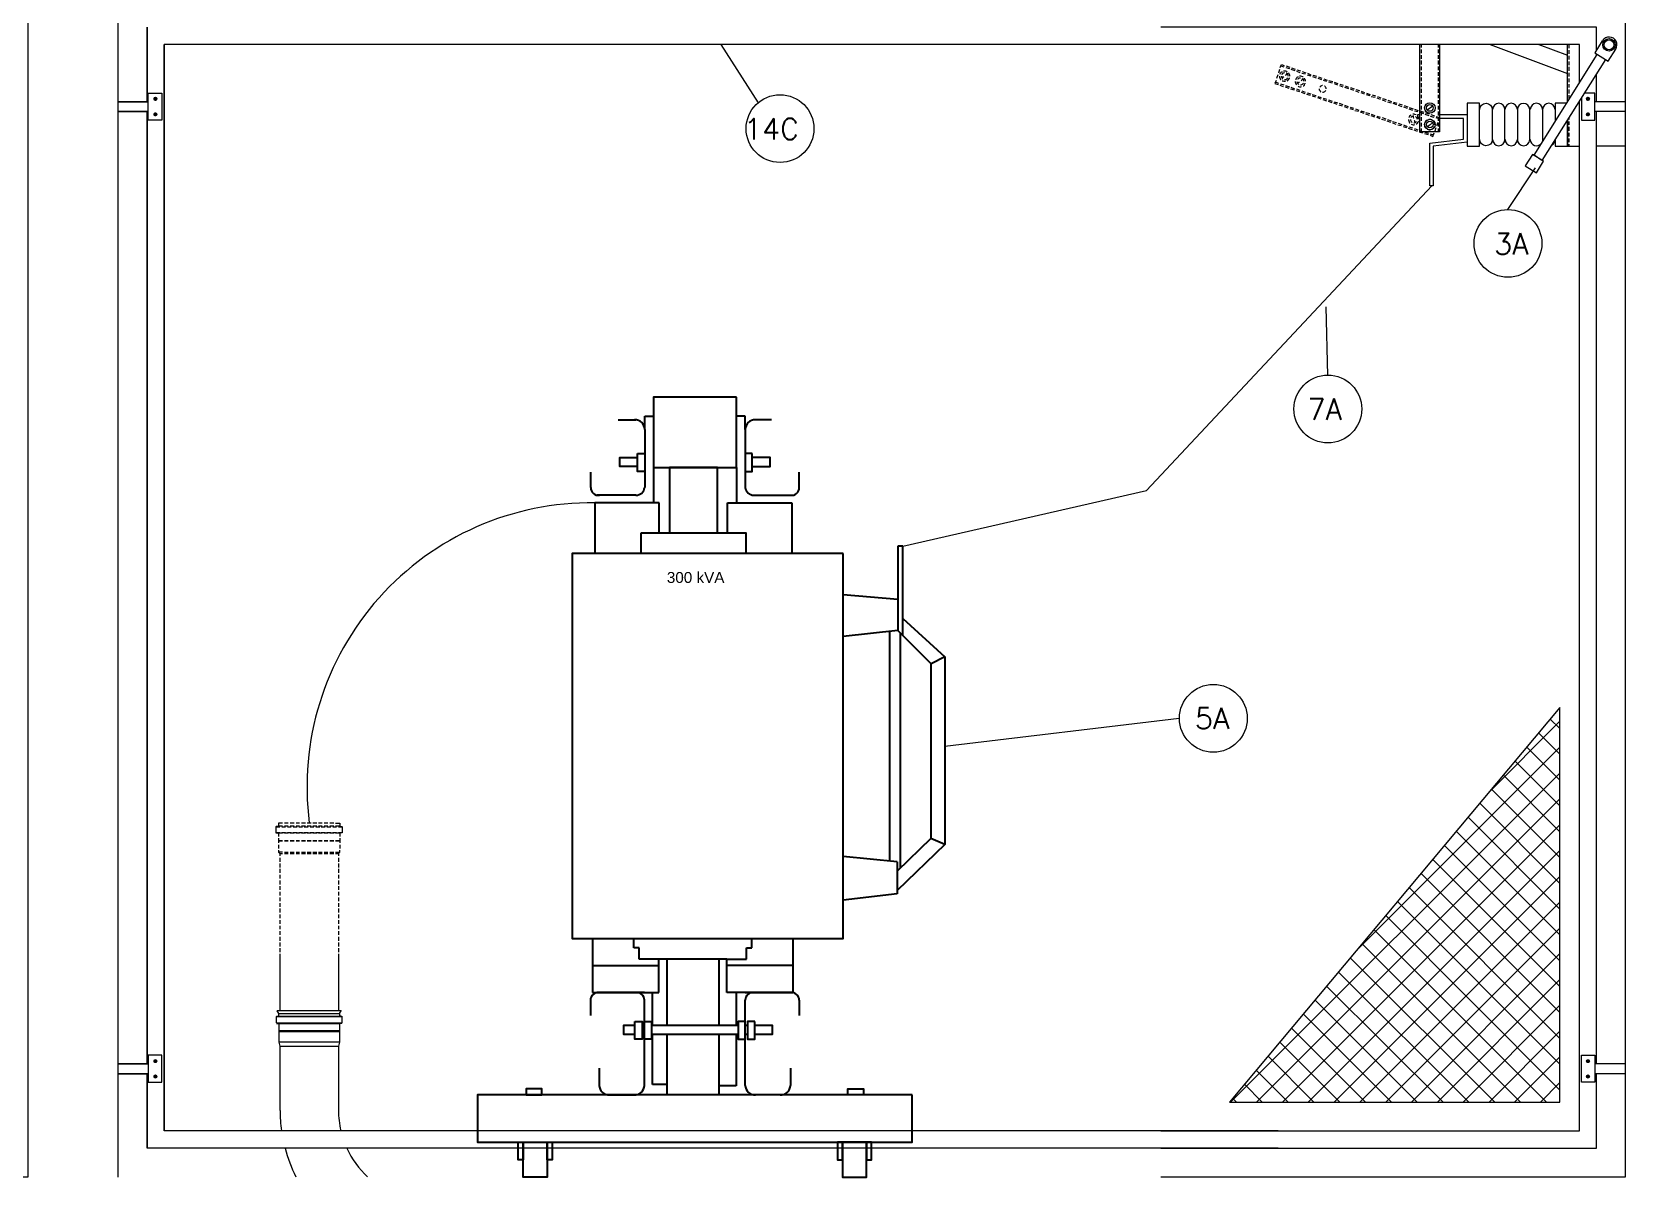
# Model space of a CAD drawing. Header units: inches. Extents: x 5 to 1823, y 18 to 726.
# Drawn here: x 1247.7 to 1354.1, y 457.5 to 533.5 of the extents above; entities that cross this region are included whole.
import ezdxf

# ---------------------------------------------------------------- set-up
doc = ezdxf.new("R2010")
doc.units = ezdxf.units.IN
doc.header["$MEASUREMENT"] = 0
doc.layers.get('0').update_dxf_attribs({"true_color": 0x7fbfff})
for name, color, linetype in [('BOBINA', 2, 'Continuous'), ('CULATRA', 1, 'Continuous'), ('DETALHE', 3, 'Continuous'), ('L1', 1, 'Continuous'), ('PDF_0', 7, 'Continuous'), ('PDF_EL0001', 1, 'Continuous'), ('PDF_Texto', 6, 'Continuous'), ('PDF_TIGRECAD', 6, 'Continuous')]:
    doc.layers.add(name, color=color, linetype=linetype)
doc.layers.add('PDF_ENIT-EL00132', color=7, linetype='Continuous', true_color=0x00dddd)
doc.layers.add('PDF_TUB-ELETRICA', color=7, linetype='Continuous', true_color=0x7fbfff)
doc.styles.add('PDF RomanS', font='romans__.ttf')
doc.styles.get("Standard").update_dxf_attribs({"font": 'arial.ttf'})

msp = doc.modelspace()

# ---------------------------------------------------------------- linework, layer by layer
at = {"layer": 'BOBINA'}
msp.add_lwpolyline([(1301.53, 498.87), (1283.55, 498.87), (1283.55, 473.33), (1301.53, 473.33)], close=True, dxfattribs=at)
at = {"layer": 'CULATRA'}
for p, q in [((1284.9, 473.33), (1284.9, 469.74)), ((1287.63, 472.7), (1287.63, 473.33)), ((1287.99, 472.7), (1287.63, 472.7)), ((1287.99, 471.95), (1287.99, 472.7)), ((1295.11, 471.95), (1295.11, 472.7)), ((1295.11, 472.7), (1295.46, 472.7)), ((1295.46, 472.7), (1295.46, 473.33)), ((1298.19, 473.33), (1298.19, 469.74)), ((1284.9, 471.54), (1289.29, 471.54)), ((1289.29, 471.95), (1287.99, 471.95)), ((1289.29, 469.74), (1289.29, 471.95)), ((1293.8, 471.95), (1289.29, 471.95)), ((1289.82, 471.95), (1289.82, 467.55)), ((1293.28, 471.95), (1293.28, 467.55)), ((1293.8, 469.74), (1293.8, 471.95)), ((1293.8, 471.95), (1295.11, 471.95)), ((1298.19, 471.54), (1293.8, 471.54)), ((1288.87, 467.55), (1288.87, 469.74)), ((1294.43, 469.74), (1294.43, 467.55)), ((1288.87, 463.63), (1288.87, 466.97)), ((1289.82, 466.97), (1289.82, 462.94)), ((1293.28, 466.97), (1293.28, 462.94)), ((1294.43, 466.97), (1294.43, 463.54)), ((1289.82, 463.63), (1288.87, 463.63)), ((1294.43, 463.54), (1293.28, 463.54))]:
    msp.add_line(p, q, dxfattribs=at)
for points in [[(1280.5, 462.94), (1281.54, 462.94), (1281.54, 463.34), (1280.5, 463.34)], [(1302.87, 462.94), (1301.83, 462.94), (1301.83, 463.34), (1302.87, 463.34)], [(1306.1, 462.94), (1277.27, 462.94), (1277.27, 459.8), (1306.1, 459.8)], [(1279.97, 459.8), (1280.3, 459.8), (1280.3, 458.64), (1279.97, 458.64)], [(1280.3, 459.8), (1281.89, 459.8), (1281.89, 457.49), (1280.3, 457.49)], [(1281.89, 459.8), (1282.21, 459.8), (1282.21, 458.64), (1281.89, 458.64)], [(1301.48, 459.8), (1301.16, 459.8), (1301.16, 458.64), (1301.48, 458.64)], [(1303.07, 459.8), (1301.48, 459.8), (1301.48, 457.49), (1303.07, 457.49)], [(1303.4, 459.8), (1303.07, 459.8), (1303.07, 458.64), (1303.4, 458.64)]]:
    msp.add_lwpolyline(points, close=True, dxfattribs=at)
at = {"layer": 'DETALHE'}
for p, q in [((1286.6, 507.74), (1287.76, 507.74)), ((1296.78, 507.74), (1295.63, 507.74)), ((1288.36, 507.11), (1288.36, 503.25)), ((1295.03, 507.11), (1295.03, 503.25)), ((1284.78, 503.25), (1284.78, 504.27)), ((1298.61, 503.25), (1298.61, 504.27)), ((1287.78, 502.75), (1285.19, 502.75)), ((1295.61, 502.75), (1298.19, 502.75)), ((1284.9, 469.74), (1289.29, 469.74)), ((1285.18, 469.74), (1289.29, 469.74)), ((1288.34, 469.74), (1285.18, 469.74)), ((1298.19, 469.74), (1293.8, 469.74)), ((1295.03, 469.74), (1298.19, 469.74)), ((1284.76, 469.23), (1284.76, 468.21)), ((1288.34, 463.58), (1288.34, 469.23)), ((1295.03, 463.58), (1295.03, 469.23)), ((1298.61, 469.23), (1298.61, 468.21)), ((1285.34, 464.71), (1285.34, 463.58)), ((1298.03, 464.71), (1298.03, 463.58)), ((1285.94, 462.94), (1287.74, 462.94)), ((1297.43, 462.94), (1295.63, 462.94))]:
    msp.add_line(p, q, dxfattribs=at)
for centre, radius, start, end in [((1287.72, 507.11), 0.638, 0, 93.3125), ((1295.67, 507.11), 0.638, 86.6875, 180), ((1285.29, 503.25), 0.51, 180, 277.5762), ((1287.78, 503.33), 0.58, 269.8365, 352.5873), ((1295.6, 503.33), 0.58, 187.4127, 270.1635), ((1298.1, 503.25), 0.51, 262.4238, 0), ((1285.27, 469.23), 0.51, 82.4238, 180), ((1287.83, 469.23), 0.51, 0, 97.5762), ((1295.54, 469.23), 0.51, 82.4238, 180), ((1298.1, 469.23), 0.51, 0, 97.5762), ((1285.98, 463.58), 0.638, 180, 273.3125), ((1287.7, 463.58), 0.638, 266.6875, 0), ((1295.67, 463.58), 0.638, 180, 273.3125), ((1297.39, 463.58), 0.638, 266.6875, 0)]:
    msp.add_arc(centre, radius, start, end, dxfattribs=at)
at = {"layer": 'L1'}
for p, q in [((1288.36, 507.11), (1288.36, 508)), ((1288.36, 508), (1288.94, 508)), ((1295.03, 508), (1294.45, 508)), ((1295.03, 507.11), (1295.03, 508)), ((1288.94, 504.59), (1288.94, 502.24)), ((1294.45, 504.59), (1294.45, 502.24)), ((1289.32, 502.24), (1285.04, 502.24)), ((1285.04, 502.24), (1285.04, 498.87)), ((1289.32, 500.24), (1289.32, 502.24)), ((1293.85, 500.24), (1293.85, 502.24)), ((1293.85, 502.24), (1298.13, 502.24)), ((1298.13, 502.24), (1298.13, 498.87)), ((1305.49, 499.37), (1305.15, 499.37)), ((1305.15, 499.37), (1305.15, 493.77)), ((1305.49, 493.43), (1305.49, 499.37)), ((1301.53, 496.16), (1305.15, 495.84)), ((1305.49, 494.57), (1308.28, 492.01)), ((1305.15, 493.77), (1301.53, 493.36)), ((1304.6, 493.71), (1304.61, 478.46)), ((1307.37, 491.56), (1305.15, 493.77)), ((1305.32, 493.6), (1305.32, 478)), ((1308.28, 492.01), (1307.37, 491.56)), ((1308.28, 492.01), (1308.28, 479.56)), ((1308.28, 492.01), (1308.28, 479.56)), ((1307.35, 491.58), (1307.35, 479.96)), ((1307.35, 479.96), (1305.12, 477.8)), ((1308.28, 479.56), (1305.12, 476.51)), ((1308.28, 479.56), (1307.35, 479.96)), ((1305.12, 478.42), (1301.53, 478.76)), ((1305.12, 478.42), (1305.12, 476.3)), ((1305.12, 476.3), (1301.53, 475.87))]:
    msp.add_line(p, q, dxfattribs=at)
for points in [[(1294.45, 509.26), (1288.94, 509.26), (1288.94, 504.59), (1294.45, 504.59)], [(1287.88, 505.51), (1288.36, 505.51), (1288.36, 504.33), (1287.88, 504.33)], [(1293.18, 504.59), (1290, 504.59), (1290, 500.24), (1293.18, 500.24)], [(1295.5, 505.51), (1295.03, 505.51), (1295.03, 504.33), (1295.5, 504.33)], [(1288.12, 500.24), (1295.06, 500.24), (1295.06, 498.87), (1288.12, 498.87)], [(1287.71, 467.81), (1288.19, 467.81), (1288.19, 466.64), (1287.71, 466.64)], [(1288.34, 467.81), (1288.81, 467.81), (1288.81, 466.64), (1288.34, 466.64)], [(1295.03, 467.81), (1294.56, 467.81), (1294.56, 466.64), (1295.03, 466.64)], [(1295.66, 467.81), (1295.19, 467.81), (1295.19, 466.64), (1295.66, 466.64)]]:
    msp.add_lwpolyline(points, close=True, dxfattribs=at)
for points in [[(1287.88, 504.66), (1286.71, 504.66), (1286.71, 505.24), (1287.88, 505.24)], [(1295.5, 504.66), (1296.68, 504.66), (1296.68, 505.24), (1295.5, 505.24)], [(1287.71, 467.55), (1286.95, 467.55), (1286.95, 466.97), (1287.71, 466.97)], [(1288.34, 467.55), (1288.19, 467.55)], [(1294.56, 467.55), (1288.81, 467.55)], [(1295.19, 467.55), (1295.03, 467.55)], [(1295.66, 466.97), (1296.83, 466.97), (1296.83, 467.55), (1295.66, 467.55)], [(1288.19, 466.97), (1288.34, 466.97)], [(1288.81, 466.97), (1294.56, 466.97)], [(1295.03, 466.97), (1295.19, 466.97)]]:
    msp.add_lwpolyline(points, dxfattribs=at)
at = {"layer": 'PDF_0', "lineweight": 5}
for points in [[(1255.34, 533.82), (1255.34, 528.86)], [(1256.48, 532.67), (1256.48, 460.56)], [(1255.42, 527.64), (1255.42, 529.44), (1256.31, 529.44), (1256.31, 527.64)], [(1255.42, 527.64), (1255.42, 529.44), (1256.31, 529.44), (1256.31, 527.64)], [(1255.42, 528.86), (1253.41, 528.86)], [(1255.42, 528.21), (1253.41, 528.21)], [(1255.34, 528.21), (1255.34, 465)], [(1342.93, 528.76), (1342.93, 525.92), (1343.75, 525.92), (1343.75, 528.76)], [(1348.01, 524.91), (1347.26, 525.37), (1346.78, 524.61), (1347.54, 524.14)], [(1255.42, 465.58), (1255.42, 463.78), (1256.31, 463.78), (1256.31, 465.58)], [(1255.42, 465.58), (1255.42, 463.78), (1256.31, 463.78), (1256.31, 465.58)], [(1351.41, 465.58), (1351.41, 463.78), (1350.52, 463.78), (1350.52, 465.58)], [(1255.42, 465), (1253.41, 465)], [(1255.42, 464.35), (1253.41, 464.35)], [(1255.34, 464.35), (1255.34, 459.42)]]:
    msp.add_lwpolyline(points, close=True, dxfattribs=at)
for points in [[(1351.52, 532.27), (1351.52, 533.82), (1322.6, 533.82)], [(1330.39, 532.67), (1256.48, 532.67)], [(1350.38, 530.09), (1350.38, 532.67), (1322.6, 532.67)], [(1341.1, 532.67), (1341.1, 526.87), (1339.79, 526.87), (1339.79, 532.67)], [(1339.88, 532.67), (1339.88, 532.46)], [(1339.88, 532.34), (1339.88, 532.08)], [(1341.02, 532.67), (1341.02, 532.46)], [(1341.02, 532.34), (1341.02, 532.08)], [(1344.45, 532.67), (1349.59, 530.73)], [(1347.69, 532.67), (1349.59, 531.96)], [(1349.59, 528.89), (1349.59, 532.67)], [(1349.7, 532.42), (1349.7, 532.67)], [(1349.7, 532.04), (1349.7, 532.29)], [(1330.52, 531.13), (1330.61, 531.34), (1330.8, 531.26)], [(1330.56, 531.24), (1330.78, 531.17)], [(1330.9, 531.13), (1331.14, 531.07)], [(1330.92, 531.24), (1331.16, 531.15)], [(1331.28, 531.11), (1331.52, 531.02)], [(1339.88, 531.96), (1339.88, 531.72)], [(1339.88, 531.6), (1339.88, 531.34)], [(1339.88, 531.21), (1339.88, 530.96)], [(1341.02, 531.96), (1341.02, 531.72)], [(1341.02, 531.6), (1341.02, 531.34)], [(1341.02, 531.21), (1341.02, 530.96)], [(1352.11, 531.66), (1347.9, 524.97), (1347.37, 525.31), (1351.56, 532)], [(1349.7, 531.66), (1349.7, 531.91)], [(1349.7, 531.28), (1349.7, 531.53)], [(1349.7, 530.92), (1349.7, 531.17)], [(1351.52, 531.91), (1351.52, 532.04)], [(1330.25, 530.28), (1330.18, 530.07), (1330.39, 530.01)], [(1330.2, 530.18), (1330.42, 530.09)], [(1330.37, 530.64), (1330.29, 530.41)], [(1330.48, 531), (1330.42, 530.77)], [(1330.48, 530.56), (1330.48, 530.54), (1330.48, 530.47), (1330.52, 530.41), (1330.54, 530.35), (1330.56, 530.35)], [(1330.65, 530.85), (1330.58, 530.81), (1330.54, 530.77), (1330.52, 530.73), (1330.5, 530.68)], [(1330.54, 530.05), (1330.78, 529.99)], [(1330.61, 530.56), (1330.61, 530.54), (1330.61, 530.49), (1330.63, 530.45), (1330.65, 530.43), (1330.67, 530.39), (1330.71, 530.37)], [(1330.82, 530.79), (1330.8, 530.79), (1330.75, 530.77), (1330.71, 530.75), (1330.67, 530.73), (1330.65, 530.71), (1330.63, 530.66)], [(1330.65, 530.26), (1330.71, 530.24), (1330.78, 530.22), (1330.84, 530.22), (1330.88, 530.22)], [(1330.99, 530.85), (1330.97, 530.88), (1330.9, 530.9), (1330.84, 530.9), (1330.78, 530.9), (1330.75, 530.9)], [(1330.82, 530.35), (1330.84, 530.35), (1330.88, 530.35), (1330.92, 530.35), (1330.94, 530.37), (1330.99, 530.41), (1331.01, 530.43), (1331.01, 530.45)], [(1331.05, 530.56), (1331.05, 530.6), (1331.03, 530.64), (1331.01, 530.68), (1330.99, 530.71), (1330.94, 530.75), (1330.92, 530.75)], [(1330.99, 530.26), (1331.03, 530.28), (1331.07, 530.33), (1331.11, 530.37), (1331.14, 530.43), (1331.14, 530.45)], [(1331.16, 530.56), (1331.16, 530.62), (1331.14, 530.68), (1331.11, 530.75), (1331.09, 530.79)], [(1331.24, 531.02), (1331.49, 530.94)], [(1331.52, 530.2), (1331.52, 530.18), (1331.54, 530.11), (1331.56, 530.05), (1331.6, 529.99)], [(1331.71, 530.52), (1331.64, 530.47), (1331.6, 530.43), (1331.56, 530.37), (1331.54, 530.33)], [(1331.6, 530.9), (1331.83, 530.81)], [(1331.64, 530.98), (1331.88, 530.92)], [(1331.64, 530.2), (1331.66, 530.16), (1331.66, 530.11), (1331.69, 530.07), (1331.73, 530.05), (1331.75, 530.01)], [(1331.88, 530.43), (1331.83, 530.43), (1331.79, 530.43), (1331.75, 530.41), (1331.73, 530.39), (1331.69, 530.35), (1331.69, 530.33)], [(1332.05, 530.52), (1332.02, 530.52), (1331.96, 530.54), (1331.9, 530.56), (1331.81, 530.56)], [(1331.88, 529.99), (1331.92, 529.99), (1331.96, 530.01), (1332, 530.03), (1332.02, 530.05), (1332.07, 530.09)], [(1331.96, 530.77), (1332.19, 530.71)], [(1331.98, 530.88), (1332.24, 530.79)], [(1332.09, 530.22), (1332.09, 530.26), (1332.09, 530.28), (1332.07, 530.33), (1332.02, 530.37), (1332, 530.39), (1331.98, 530.41)], [(1332.05, 529.92), (1332.07, 529.92), (1332.13, 529.97), (1332.15, 530.03), (1332.19, 530.07), (1332.19, 530.09)], [(1332.21, 530.22), (1332.21, 530.28), (1332.19, 530.35), (1332.15, 530.39), (1332.13, 530.43)], [(1332.32, 530.66), (1332.55, 530.58)], [(1332.34, 530.75), (1332.57, 530.66)], [(1332.68, 530.54), (1332.91, 530.45)], [(1332.7, 530.62), (1332.93, 530.56)], [(1333.02, 530.43), (1333.27, 530.35)], [(1333.06, 530.52), (1333.29, 530.43)], [(1333.38, 530.3), (1333.61, 530.22)], [(1333.42, 530.39), (1333.65, 530.3)], [(1333.74, 530.18), (1333.97, 530.11)], [(1333.76, 530.28), (1334.01, 530.2)], [(1334.1, 530.07), (1334.33, 529.99)], [(1334.12, 530.16), (1334.35, 530.07)], [(1334.48, 530.03), (1334.71, 529.97)], [(1339.88, 530.83), (1339.88, 530.58)], [(1339.88, 530.47), (1339.88, 530.22)], [(1339.88, 530.09), (1339.88, 529.84)], [(1341.02, 530.83), (1341.02, 530.58)], [(1341.02, 530.47), (1341.02, 530.22)], [(1341.02, 530.09), (1341.02, 529.84)], [(1349.7, 530.54), (1349.7, 530.79)], [(1349.7, 530.16), (1349.7, 530.41)], [(1349.7, 529.8), (1349.7, 530.03)], [(1351.52, 528.86), (1351.52, 530.71)], [(1330.5, 529.97), (1330.73, 529.88)], [(1330.86, 529.86), (1331.09, 529.77)], [(1330.88, 529.94), (1331.14, 529.86)], [(1331.22, 529.73), (1331.45, 529.65)], [(1331.24, 529.82), (1331.47, 529.73)], [(1331.58, 529.61), (1331.81, 529.54)], [(1331.6, 529.71), (1331.83, 529.63)], [(1331.71, 529.9), (1331.75, 529.88), (1331.81, 529.86), (1331.9, 529.86), (1331.94, 529.88)], [(1331.92, 529.5), (1332.17, 529.41)], [(1331.96, 529.58), (1332.19, 529.5)], [(1332.28, 529.37), (1332.51, 529.29)], [(1332.32, 529.46), (1332.55, 529.39)], [(1332.64, 529.25), (1332.87, 529.18)], [(1332.66, 529.35), (1332.91, 529.27)], [(1333, 529.14), (1333.23, 529.06)], [(1333.02, 529.22), (1333.25, 529.14)], [(1333.12, 529.71), (1333.12, 529.69), (1333.12, 529.65), (1333.15, 529.61), (1333.17, 529.58), (1333.19, 529.54), (1333.23, 529.52)], [(1333.34, 529.94), (1333.32, 529.94), (1333.27, 529.92), (1333.23, 529.9), (1333.19, 529.88), (1333.17, 529.86), (1333.15, 529.82)], [(1333.34, 529.5), (1333.36, 529.5), (1333.4, 529.5), (1333.44, 529.52), (1333.48, 529.54), (1333.51, 529.56), (1333.53, 529.58), (1333.55, 529.61)], [(1333.36, 529.01), (1333.59, 528.93)], [(1333.38, 529.1), (1333.61, 529.03)], [(1333.57, 529.71), (1333.57, 529.75), (1333.55, 529.8), (1333.53, 529.84), (1333.51, 529.88), (1333.48, 529.9), (1333.46, 529.9)], [(1333.74, 528.99), (1333.97, 528.91)], [(1334.46, 529.94), (1334.69, 529.86)], [(1334.8, 529.82), (1335.05, 529.75)], [(1334.84, 529.92), (1335.07, 529.84)], [(1335.16, 529.71), (1335.39, 529.63)], [(1335.2, 529.8), (1335.43, 529.71)], [(1335.52, 529.58), (1335.75, 529.5)], [(1335.54, 529.67), (1335.79, 529.61)], [(1335.88, 529.48), (1336.11, 529.39)], [(1335.9, 529.56), (1336.13, 529.48)], [(1336.24, 529.35), (1336.47, 529.27)], [(1336.26, 529.44), (1336.49, 529.35)], [(1336.57, 529.22), (1336.83, 529.16)], [(1336.62, 529.33), (1336.85, 529.25)], [(1336.93, 529.12), (1337.17, 529.03)], [(1336.98, 529.2), (1337.21, 529.12)], [(1337.29, 528.99), (1337.53, 528.91)], [(1337.32, 529.08), (1337.57, 529.01)], [(1337.68, 528.97), (1337.91, 528.89)], [(1339.88, 529.71), (1339.88, 529.46)], [(1339.88, 529.33), (1339.88, 529.1)], [(1339.88, 528.97), (1339.88, 528.72)], [(1341.02, 529.71), (1341.02, 529.46)], [(1341.02, 529.33), (1341.02, 529.1)], [(1341.02, 528.97), (1341.02, 528.72)], [(1349.7, 529.41), (1349.7, 529.67)], [(1349.7, 529.03), (1349.7, 529.29)], [(1350.52, 529.12), (1350.52, 527.64), (1351.41, 527.64), (1351.41, 529.44), (1350.71, 529.44)], [(1322.6, 460.56), (1350.38, 460.56), (1350.38, 528.89)], [(1333.7, 528.91), (1333.95, 528.82)], [(1334.06, 528.78), (1334.29, 528.7)], [(1334.1, 528.86), (1334.33, 528.78)], [(1334.42, 528.65), (1334.65, 528.59)], [(1334.44, 528.76), (1334.69, 528.67)], [(1334.78, 528.55), (1335.01, 528.46)], [(1334.8, 528.63), (1335.03, 528.55)], [(1335.14, 528.42), (1335.37, 528.34)], [(1335.16, 528.5), (1335.39, 528.44)], [(1335.47, 528.29), (1335.73, 528.23)], [(1335.52, 528.4), (1335.75, 528.31)], [(1335.83, 528.19), (1336.07, 528.1)], [(1335.88, 528.27), (1336.11, 528.19)], [(1336.19, 528.06), (1336.43, 527.98)], [(1336.22, 528.14), (1336.47, 528.08)], [(1336.55, 527.95), (1336.79, 527.87)], [(1336.57, 528.04), (1336.81, 527.95)], [(1336.93, 527.91), (1337.17, 527.83)], [(1337.65, 528.86), (1337.89, 528.8)], [(1338.01, 528.76), (1338.25, 528.67)], [(1338.04, 528.84), (1338.27, 528.76)], [(1338.35, 528.63), (1338.61, 528.55)], [(1338.4, 528.72), (1338.63, 528.65)], [(1338.71, 528.53), (1338.95, 528.44)], [(1338.76, 528.61), (1338.99, 528.53)], [(1339.07, 528.4), (1339.31, 528.31)], [(1339.22, 528), (1339.18, 527.95), (1339.11, 527.91), (1339.09, 527.85), (1339.07, 527.81)], [(1339.09, 528.48), (1339.35, 528.4)], [(1339.39, 527.91), (1339.37, 527.91), (1339.33, 527.91), (1339.28, 527.89), (1339.24, 527.87), (1339.22, 527.83), (1339.2, 527.81)], [(1339.56, 528), (1339.54, 528), (1339.47, 528.02), (1339.41, 528.04), (1339.35, 528.04), (1339.33, 528.04)], [(1339.43, 528.27), (1339.67, 528.21)], [(1339.45, 528.38), (1339.69, 528.29)], [(1339.62, 527.7), (1339.62, 527.74), (1339.6, 527.79), (1339.58, 527.81), (1339.56, 527.85), (1339.52, 527.87), (1339.52, 527.89)], [(1339.79, 528), (1339.64, 528), (1339.64, 527.76), (1339.79, 527.76)], [(1339.75, 527.7), (1339.73, 527.76), (1339.71, 527.83), (1339.69, 527.87), (1339.67, 527.91)], [(1339.79, 528.17), (1340.03, 528.08)], [(1339.81, 528.25), (1340.05, 528.17)], [(1339.88, 528.59), (1339.88, 528.34)], [(1339.88, 528.21), (1339.88, 527.95)], [(1340.13, 528.04), (1340.38, 527.95)], [(1340.17, 528.12), (1340.41, 528.06)], [(1340.49, 527.91), (1340.72, 527.85)], [(1340.53, 528.02), (1340.77, 527.93)], [(1340.87, 527.89), (1341.08, 527.83), (1341.02, 527.62)], [(1341.02, 528.59), (1341.02, 528.34)], [(1341.02, 528.21), (1341.02, 527.95)], [(1342.93, 528), (1341.1, 528)], [(1345.42, 528.34), (1345.42, 526.35)], [(1349.53, 528.76), (1348.77, 528.76), (1348.77, 527.55)], [(1353.42, 528.86), (1351.41, 528.86)], [(1353.42, 528.21), (1351.41, 528.21)], [(1351.52, 465), (1351.52, 528.21)], [(1336.91, 527.83), (1337.15, 527.74)], [(1337.25, 527.7), (1337.51, 527.64)], [(1337.29, 527.81), (1337.53, 527.72)], [(1337.61, 527.59), (1337.84, 527.51)], [(1337.65, 527.68), (1337.89, 527.59)], [(1337.97, 527.47), (1338.2, 527.38)], [(1337.99, 527.55), (1338.25, 527.49)], [(1338.33, 527.34), (1338.56, 527.28)], [(1338.35, 527.45), (1338.59, 527.36)], [(1338.69, 527.23), (1338.92, 527.15)], [(1338.71, 527.32), (1338.95, 527.23)], [(1339.03, 527.11), (1339.28, 527.02)], [(1339.05, 527.68), (1339.05, 527.66), (1339.07, 527.59), (1339.09, 527.53), (1339.11, 527.47), (1339.14, 527.47)], [(1339.07, 527.19), (1339.31, 527.13)], [(1339.18, 527.68), (1339.18, 527.64), (1339.2, 527.59), (1339.22, 527.55), (1339.24, 527.53), (1339.28, 527.49)], [(1339.22, 527.38), (1339.28, 527.36), (1339.35, 527.34), (1339.41, 527.34), (1339.45, 527.36)], [(1339.39, 527.47), (1339.41, 527.47), (1339.45, 527.47), (1339.5, 527.49), (1339.52, 527.51), (1339.56, 527.53), (1339.58, 527.57)], [(1339.39, 527), (1339.62, 526.92)], [(1339.43, 527.09), (1339.67, 527)], [(1339.56, 527.4), (1339.6, 527.4), (1339.64, 527.45), (1339.69, 527.51), (1339.71, 527.55), (1339.73, 527.57)], [(1339.75, 526.87), (1339.98, 526.79)], [(1339.77, 526.96), (1340.03, 526.87)], [(1339.88, 527.85), (1339.88, 527.59)], [(1339.88, 527.47), (1339.88, 527.21)], [(1339.88, 527.09), (1339.88, 526.87)], [(1340.11, 527.34), (1340.11, 527.3), (1340.11, 527.23), (1340.13, 527.17), (1340.17, 527.13), (1340.17, 527.11)], [(1340.28, 527.64), (1340.22, 527.59), (1340.17, 527.55), (1340.13, 527.49), (1340.13, 527.45)], [(1340.13, 526.85), (1340.36, 526.77)], [(1340.28, 527.04), (1340.34, 527.02), (1340.41, 527), (1340.47, 527), (1340.51, 527)], [(1340.62, 527.64), (1340.6, 527.66), (1340.53, 527.68), (1340.47, 527.68), (1340.41, 527.68), (1340.38, 527.68)], [(1342.93, 526.18), (1340.68, 525.92), (1340.68, 523.28), (1340.45, 523.28), (1340.45, 526.11), (1342.69, 526.37), (1342.69, 527.76), (1341.1, 527.76)], [(1340.62, 527.04), (1340.64, 527.07), (1340.7, 527.11), (1340.74, 527.15), (1340.77, 527.21), (1340.77, 527.23)], [(1340.79, 527.34), (1340.79, 527.4), (1340.77, 527.47), (1340.74, 527.53), (1340.7, 527.55)], [(1340.85, 527.13), (1340.79, 526.9)], [(1340.85, 527.81), (1341.06, 527.74)], [(1340.98, 527.49), (1340.89, 527.26)], [(1341.02, 527.85), (1341.02, 527.59)], [(1341.02, 527.47), (1341.02, 527.21)], [(1341.02, 527.09), (1341.02, 526.87)], [(1349.59, 527.66), (1349.59, 525.92), (1349.59, 527.66)], [(1349.7, 527.68), (1349.7, 527.81)], [(1349.7, 527.32), (1349.7, 527.55)], [(1349.7, 526.94), (1349.7, 527.19)], [(1340.11, 526.75), (1340.34, 526.68)], [(1340.47, 526.64), (1340.66, 526.56), (1340.74, 526.79)], [(1340.49, 526.73), (1340.7, 526.66)], [(1349.7, 526.56), (1349.7, 526.81)], [(1349.7, 526.18), (1349.7, 526.43)], [(1349.7, 525.92), (1349.7, 526.05)], [(1353.42, 525.92), (1351.52, 525.92)], [(1322.6, 459.42), (1351.52, 459.42), (1351.52, 464.35)], [(1353.42, 465), (1351.41, 465)], [(1353.42, 464.35), (1351.41, 464.35)], [(1330.39, 460.56), (1256.48, 460.56)], [(1330.39, 459.42), (1255.34, 459.42)]]:
    msp.add_lwpolyline(points, dxfattribs=at)
for points in [[(1351.9, 532.91), (1351.41, 532.1), (1352.28, 531.55), (1352.79, 532.36, 1.000091), (1351.92, 532.92)], [(1343.77, 528.35, -0.999999), (1344.6, 528.34), (1344.6, 526.35, -0.999999), (1343.77, 526.36)], [(1346.27, 528.35, 0.999999), (1345.44, 528.35, 0.999999), (1344.62, 528.35)], [(1348.77, 528.35, 0.999999), (1347.94, 528.34), (1347.94, 526.35, -0.122271), (1347.89, 526.16)], [(1348.54, 525.99, 0.282165), (1348.77, 526.35), (1348.77, 525.92), (1349.59, 525.92), (1350.38, 525.92)]]:
    msp.add_lwpolyline(points, format="xyb", dxfattribs=at)
at = {"layer": 'PDF_0', "lineweight": 0}
for points in [[(1330.97, 530.75), (1331.03, 530.66)], [(1332.02, 530.39), (1332.07, 530.33)], [(1339.31, 527.89), (1339.39, 527.93)]]:
    msp.add_lwpolyline(points, dxfattribs=at)
at = {"layer": 'PDF_0', "lineweight": 5}
msp.add_lwpolyline([(1347.09, 526.35), (1347.09, 528.35, 0.999999), (1346.27, 528.34), (1346.27, 526.35, 0.999999)], format="xyb", close=True, dxfattribs=at)
for centre, radius in [((1352.35, 532.64), 0.413), ((1352.35, 532.64), 0.328), ((1340.46, 528.45), 0.349), ((1340.46, 528.45), 0.222), ((1340.46, 527.35), 0.349), ((1340.46, 527.35), 0.222)]:
    msp.add_circle(centre, radius, dxfattribs=at)
for centre, radius, start, end in [((1347.53, 528.35), 0.413, 0.0001, 179.9999), ((1345.03, 526.36), 0.413, 180.0001, 359.9999), ((1345.86, 526.36), 0.413, 180.0001, 359.9999), ((1347.53, 526.36), 0.413, 180.0011, 323.5796), ((1348.35, 526.36), 0.412, 179.9989, 193.7571)]:
    msp.add_arc(centre, radius, start, end, dxfattribs=at)
at = {"layer": 'PDF_0', "transparency": 33554559}
for points in [[(1353.38, 525.92), (1353.47, 525.92), (1353.38, 538.9)], [(1353.47, 525.92), (1353.38, 538.9), (1353.47, 538.9)], [(1330.61, 530.47), (1330.67, 530.41), (1330.73, 530.58)], [(1330.67, 530.41), (1330.73, 530.58), (1330.8, 530.49)], [(1330.84, 530.64), (1330.88, 530.58), (1330.97, 530.75)], [(1330.88, 530.58), (1330.97, 530.75), (1331.03, 530.66)], [(1331.64, 530.13), (1331.71, 530.05), (1331.79, 530.22)], [(1331.71, 530.05), (1331.79, 530.22), (1331.83, 530.13)], [(1331.88, 530.3), (1331.94, 530.22), (1332.02, 530.39)], [(1331.94, 530.22), (1332.02, 530.39), (1332.07, 530.33)], [(1255.78, 529.16), (1255.89, 529.06), (1255.74, 529.06)], [(1255.78, 529.16), (1255.89, 529.06), (1255.74, 529.06)], [(1255.74, 529.06), (1255.78, 528.95), (1255.89, 529.06)], [(1255.74, 529.06), (1255.78, 528.95), (1255.89, 529.06)], [(1255.89, 529.2), (1255.78, 529.16), (1255.89, 529.06)], [(1255.89, 529.2), (1255.78, 529.16), (1255.89, 529.06)], [(1255.78, 528.95), (1255.89, 529.06), (1255.89, 528.91)], [(1255.78, 528.95), (1255.89, 529.06), (1255.89, 528.91)], [(1255.89, 529.06), (1255.99, 529.16), (1255.89, 529.2)], [(1255.89, 529.06), (1255.99, 529.16), (1255.89, 529.2)], [(1256.04, 529.06), (1255.89, 529.06), (1255.99, 529.16)], [(1256.04, 529.06), (1255.89, 529.06), (1255.99, 529.16)], [(1255.89, 529.06), (1255.89, 528.91), (1255.99, 528.95)], [(1255.99, 528.95), (1256.04, 529.06), (1255.89, 529.06)], [(1255.89, 529.06), (1255.89, 528.91), (1255.99, 528.95)], [(1255.99, 528.95), (1256.04, 529.06), (1255.89, 529.06)], [(1350.84, 529.16), (1350.95, 529.06), (1350.8, 529.06)], [(1350.8, 529.06), (1350.84, 528.95), (1350.95, 529.06)], [(1350.95, 529.2), (1350.84, 529.16), (1350.95, 529.06)], [(1350.84, 528.95), (1350.95, 529.06), (1350.95, 528.91)], [(1350.95, 529.06), (1351.05, 529.16), (1350.95, 529.2)], [(1351.1, 529.06), (1350.95, 529.06), (1351.05, 529.16)], [(1350.95, 529.06), (1350.95, 528.91), (1351.05, 528.95)], [(1351.05, 528.95), (1351.1, 529.06), (1350.95, 529.06)], [(1255.78, 528.12), (1255.74, 528.02), (1255.89, 528.02)], [(1255.78, 528.12), (1255.74, 528.02), (1255.89, 528.02)], [(1255.74, 528.02), (1255.89, 528.02), (1255.78, 527.93)], [(1255.74, 528.02), (1255.89, 528.02), (1255.78, 527.93)], [(1255.89, 528.02), (1255.89, 528.17), (1255.78, 528.12)], [(1255.89, 528.02), (1255.89, 528.17), (1255.78, 528.12)], [(1255.89, 528.02), (1255.78, 527.93), (1255.89, 527.89)], [(1255.89, 528.02), (1255.78, 527.93), (1255.89, 527.89)], [(1255.99, 528.12), (1255.89, 528.02), (1255.89, 528.17)], [(1255.99, 528.12), (1255.89, 528.02), (1255.89, 528.17)], [(1256.04, 528.02), (1255.99, 528.12), (1255.89, 528.02)], [(1256.04, 528.02), (1255.99, 528.12), (1255.89, 528.02)], [(1255.89, 527.89), (1255.99, 527.93), (1255.89, 528.02)], [(1255.99, 527.93), (1255.89, 528.02), (1256.04, 528.02)], [(1255.89, 527.89), (1255.99, 527.93), (1255.89, 528.02)], [(1255.99, 527.93), (1255.89, 528.02), (1256.04, 528.02)], [(1339.43, 527.76), (1339.31, 527.89), (1339.39, 527.93)], [(1339.35, 527.74), (1339.43, 527.76), (1339.31, 527.89)], [(1340.24, 528.34), (1340.3, 528.27), (1340.62, 528.61)], [(1340.3, 528.27), (1340.62, 528.61), (1340.66, 528.53)], [(1350.84, 528.12), (1350.8, 528.02), (1350.95, 528.02)], [(1350.8, 528.02), (1350.95, 528.02), (1350.84, 527.93)], [(1350.95, 528.02), (1350.95, 528.17), (1350.84, 528.12)], [(1350.95, 528.02), (1350.84, 527.93), (1350.95, 527.89)], [(1351.05, 528.12), (1350.95, 528.02), (1350.95, 528.17)], [(1351.1, 528.02), (1351.05, 528.12), (1350.95, 528.02)], [(1350.95, 527.89), (1351.05, 527.93), (1350.95, 528.02)], [(1351.05, 527.93), (1350.95, 528.02), (1351.1, 528.02)], [(1339.52, 527.49), (1339.39, 527.62), (1339.47, 527.66)], [(1339.43, 527.47), (1339.52, 527.49), (1339.39, 527.62)], [(1340.24, 527.23), (1340.3, 527.15), (1340.62, 527.49)], [(1340.3, 527.15), (1340.62, 527.49), (1340.66, 527.43)], [(1255.78, 465.28), (1255.89, 465.19), (1255.74, 465.19)], [(1255.78, 465.28), (1255.89, 465.19), (1255.74, 465.19)], [(1255.74, 465.19), (1255.78, 465.09), (1255.89, 465.19)], [(1255.74, 465.19), (1255.78, 465.09), (1255.89, 465.19)], [(1255.89, 465.32), (1255.78, 465.28), (1255.89, 465.19)], [(1255.89, 465.32), (1255.78, 465.28), (1255.89, 465.19)], [(1255.78, 465.09), (1255.89, 465.19), (1255.89, 465.05)], [(1255.78, 465.09), (1255.89, 465.19), (1255.89, 465.05)], [(1255.89, 465.19), (1255.99, 465.28), (1255.89, 465.32)], [(1255.89, 465.19), (1255.99, 465.28), (1255.89, 465.32)], [(1256.04, 465.19), (1255.89, 465.19), (1255.99, 465.28)], [(1256.04, 465.19), (1255.89, 465.19), (1255.99, 465.28)], [(1255.89, 465.19), (1255.89, 465.05), (1255.99, 465.09)], [(1255.99, 465.09), (1256.04, 465.19), (1255.89, 465.19)], [(1255.89, 465.19), (1255.89, 465.05), (1255.99, 465.09)], [(1255.99, 465.09), (1256.04, 465.19), (1255.89, 465.19)], [(1350.84, 465.28), (1350.95, 465.19), (1350.8, 465.19)], [(1350.8, 465.19), (1350.84, 465.09), (1350.95, 465.19)], [(1350.95, 465.32), (1350.84, 465.28), (1350.95, 465.19)], [(1350.84, 465.09), (1350.95, 465.19), (1350.95, 465.05)], [(1350.95, 465.19), (1351.05, 465.28), (1350.95, 465.32)], [(1351.1, 465.19), (1350.95, 465.19), (1351.05, 465.28)], [(1350.95, 465.19), (1350.95, 465.05), (1351.05, 465.09)], [(1351.05, 465.09), (1351.1, 465.19), (1350.95, 465.19)], [(1255.78, 464.26), (1255.74, 464.16), (1255.89, 464.16)], [(1255.78, 464.26), (1255.74, 464.16), (1255.89, 464.16)], [(1255.74, 464.16), (1255.89, 464.16), (1255.78, 464.07)], [(1255.74, 464.16), (1255.89, 464.16), (1255.78, 464.07)], [(1255.89, 464.16), (1255.89, 464.31), (1255.78, 464.26)], [(1255.89, 464.16), (1255.89, 464.31), (1255.78, 464.26)], [(1255.89, 464.16), (1255.78, 464.07), (1255.89, 464.03)], [(1255.89, 464.16), (1255.78, 464.07), (1255.89, 464.03)], [(1255.99, 464.26), (1255.89, 464.16), (1255.89, 464.31)], [(1255.99, 464.26), (1255.89, 464.16), (1255.89, 464.31)], [(1256.04, 464.16), (1255.99, 464.26), (1255.89, 464.16)], [(1256.04, 464.16), (1255.99, 464.26), (1255.89, 464.16)], [(1255.89, 464.03), (1255.99, 464.07), (1255.89, 464.16)], [(1255.99, 464.07), (1255.89, 464.16), (1256.04, 464.16)], [(1255.89, 464.03), (1255.99, 464.07), (1255.89, 464.16)], [(1255.99, 464.07), (1255.89, 464.16), (1256.04, 464.16)], [(1350.84, 464.26), (1350.8, 464.16), (1350.95, 464.16)], [(1350.8, 464.16), (1350.95, 464.16), (1350.84, 464.07)], [(1350.95, 464.16), (1350.95, 464.31), (1350.84, 464.26)], [(1350.95, 464.16), (1350.84, 464.07), (1350.95, 464.03)], [(1351.05, 464.26), (1350.95, 464.16), (1350.95, 464.31)], [(1351.1, 464.16), (1351.05, 464.26), (1350.95, 464.16)], [(1350.95, 464.03), (1351.05, 464.07), (1350.95, 464.16)], [(1351.05, 464.07), (1350.95, 464.16), (1351.1, 464.16)]]:
    msp.add_solid(points, dxfattribs=at)
at = {"layer": 'PDF_EL0001', "lineweight": 5}
for points in [[(1253.41, 457.49), (1253.41, 543.34), (1247.42, 543.34), (1247.42, 457.49), (1216.6, 457.49)], [(1381.32, 457.49), (1359.41, 457.49), (1359.41, 543.34), (1353.42, 543.34), (1353.42, 457.49), (1322.6, 457.49)]]:
    msp.add_lwpolyline(points, dxfattribs=at)
at = {"layer": 'PDF_ENIT-EL00132', "lineweight": 5}
for points in [[(1295.91, 528.8), (1293.44, 532.67)], [(1345.63, 521.71), (1347.48, 524.48)], [(1333.68, 510.7), (1333.57, 515.25)], [(1323.83, 487.93), (1308.28, 486.06)]]:
    msp.add_lwpolyline(points, dxfattribs=at)
for centre in [(1297.34, 527.08), (1345.64, 519.46), (1333.69, 508.47), (1326.09, 487.94)]:
    msp.add_circle(centre, 2.25, dxfattribs=at)
at = {"layer": 'PDF_TIGRECAD', "lineweight": 5}
msp.add_lwpolyline([(1327.16, 462.46), (1349.08, 462.46), (1349.08, 488.65)], close=True, dxfattribs=at)
for points in [[(1344.39, 483.04), (1349.08, 487.74)], [(1349.08, 487.27), (1348.45, 487.89)], [(1349.08, 485.56), (1347.69, 486.95)], [(1335.58, 472.5), (1349.08, 486.02)], [(1349.08, 483.84), (1346.9, 486.02)], [(1327.24, 462.46), (1349.08, 484.31)], [(1349.08, 482.13), (1346.12, 485.09)], [(1349.08, 478.7), (1344.55, 483.23)], [(1349.08, 480.41), (1345.34, 484.16)], [(1328.95, 462.46), (1349.08, 482.59)], [(1349.08, 476.98), (1343.77, 482.3)], [(1349.08, 475.27), (1342.99, 481.37)], [(1264.33, 480.99), (1264.06, 480.99), (1264.06, 480.82), (1264.06, 480.79), (1264.04, 480.79), (1263.91, 480.75), (1263.89, 480.73), (1263.89, 480.71), (1263.89, 480.35), (1263.89, 480.33), (1263.91, 480.33), (1263.93, 480.33), (1264.02, 480.31), (1264.04, 480.31), (1264.06, 480.31), (1264.06, 480.29), (1264.06, 480.27), (1264.06, 480.1)], [(1264.14, 480.71), (1263.93, 480.71)], [(1264.14, 480.35), (1263.93, 480.35)], [(1264.33, 480.79), (1264.06, 480.79)], [(1264.33, 480.31), (1264.06, 480.31)], [(1264.06, 479.99), (1264.06, 479.82), (1264.06, 479.8), (1264.06, 479.67)], [(1264.52, 480.71), (1264.27, 480.71)], [(1264.52, 480.35), (1264.27, 480.35)], [(1264.71, 480.99), (1264.46, 480.99)], [(1264.71, 480.79), (1264.46, 480.79)], [(1264.71, 480.31), (1264.46, 480.31)], [(1264.9, 480.71), (1264.65, 480.71)], [(1264.9, 480.35), (1264.65, 480.35)], [(1265.09, 480.99), (1264.84, 480.99)], [(1265.09, 480.79), (1264.84, 480.79)], [(1265.09, 480.31), (1264.84, 480.31)], [(1265.29, 480.71), (1265.03, 480.71)], [(1265.29, 480.35), (1265.03, 480.35)], [(1265.45, 480.99), (1265.22, 480.99)], [(1265.45, 480.79), (1265.22, 480.79)], [(1265.45, 480.31), (1265.22, 480.31)], [(1265.65, 480.71), (1265.41, 480.71)], [(1265.65, 480.35), (1265.41, 480.35)], [(1265.84, 480.99), (1265.58, 480.99)], [(1265.84, 480.79), (1265.58, 480.79)], [(1265.84, 480.31), (1265.58, 480.31)], [(1266.03, 480.71), (1265.77, 480.71)], [(1266.03, 480.35), (1265.77, 480.35)], [(1266.22, 480.99), (1265.96, 480.99)], [(1266.22, 480.79), (1265.96, 480.79)], [(1266.22, 480.31), (1265.96, 480.31)], [(1266.41, 480.71), (1266.15, 480.71)], [(1266.41, 480.35), (1266.15, 480.35)], [(1266.6, 480.99), (1266.34, 480.99)], [(1266.6, 480.79), (1266.34, 480.79)], [(1266.6, 480.31), (1266.34, 480.31)], [(1266.79, 480.71), (1266.53, 480.71)], [(1266.79, 480.35), (1266.53, 480.35)], [(1266.96, 480.99), (1266.72, 480.99)], [(1266.96, 480.79), (1266.72, 480.79)], [(1266.96, 480.31), (1266.72, 480.31)], [(1267.15, 480.71), (1266.89, 480.71)], [(1267.15, 480.35), (1266.89, 480.35)], [(1267.34, 480.99), (1267.08, 480.99)], [(1267.34, 480.79), (1267.08, 480.79)], [(1267.34, 480.31), (1267.08, 480.31)], [(1267.53, 480.71), (1267.27, 480.71)], [(1267.53, 480.35), (1267.27, 480.35)], [(1267.72, 480.99), (1267.47, 480.99)], [(1267.72, 480.79), (1267.47, 480.79)], [(1267.72, 480.31), (1267.47, 480.31)], [(1267.91, 480.71), (1267.66, 480.71)], [(1267.91, 480.35), (1267.66, 480.35)], [(1267.85, 480.99), (1268.12, 480.99), (1268.12, 480.82), (1268.12, 480.79), (1268.14, 480.79), (1268.27, 480.75), (1268.29, 480.73), (1268.29, 480.71), (1268.29, 480.35), (1268.29, 480.33), (1268.27, 480.33), (1268.25, 480.33), (1268.16, 480.31), (1268.14, 480.31), (1268.12, 480.31), (1268.12, 480.29), (1268.12, 480.27), (1268.12, 480.1)], [(1268.12, 480.79), (1267.85, 480.79)], [(1268.12, 480.31), (1267.85, 480.31)], [(1268.25, 480.71), (1268.04, 480.71)], [(1268.25, 480.35), (1268.04, 480.35)], [(1268.12, 479.99), (1268.12, 479.82), (1268.12, 479.8)], [(1330.67, 462.46), (1349.08, 480.88)], [(1349.08, 473.56), (1342.21, 480.44)], [(1264.06, 479.82), (1264.33, 479.82)], [(1264.06, 479.8), (1264.33, 479.8)], [(1264.06, 479.55), (1264.06, 479.29)], [(1264.06, 479.19), (1264.06, 479.06)], [(1264.33, 479.06), (1264.06, 479.06), (1264.14, 478.97), (1264.14, 478.81)], [(1264.14, 478.97), (1264.33, 478.97)], [(1264.46, 479.82), (1264.71, 479.82)], [(1264.46, 479.8), (1264.71, 479.8)], [(1264.46, 479.06), (1264.71, 479.06)], [(1264.46, 478.97), (1264.71, 478.97)], [(1264.84, 479.82), (1265.09, 479.82)], [(1264.84, 479.8), (1265.09, 479.8)], [(1264.84, 479.06), (1265.09, 479.06)], [(1264.84, 478.97), (1265.09, 478.97)], [(1265.22, 479.82), (1265.45, 479.82)], [(1265.22, 479.8), (1265.45, 479.8)], [(1265.22, 479.06), (1265.45, 479.06)], [(1265.22, 478.97), (1265.45, 478.97)], [(1265.58, 479.82), (1265.84, 479.82)], [(1265.58, 479.8), (1265.84, 479.8)], [(1265.58, 479.06), (1265.84, 479.06)], [(1265.58, 478.97), (1265.84, 478.97)], [(1265.96, 479.82), (1266.22, 479.82)], [(1265.96, 479.8), (1266.22, 479.8)], [(1265.96, 479.06), (1266.22, 479.06)], [(1265.96, 478.97), (1266.22, 478.97)], [(1266.34, 479.82), (1266.6, 479.82)], [(1266.34, 479.8), (1266.6, 479.8)], [(1266.34, 479.06), (1266.6, 479.06)], [(1266.34, 478.97), (1266.6, 478.97)], [(1266.72, 479.82), (1266.96, 479.82)], [(1266.72, 479.8), (1266.96, 479.8)], [(1266.72, 479.06), (1266.96, 479.06)], [(1266.72, 478.97), (1266.96, 478.97)], [(1267.08, 479.82), (1267.34, 479.82)], [(1267.08, 479.8), (1267.34, 479.8)], [(1267.08, 479.06), (1267.34, 479.06)], [(1267.08, 478.97), (1267.34, 478.97)], [(1267.47, 479.82), (1267.72, 479.82)], [(1267.47, 479.8), (1267.72, 479.8)], [(1267.47, 479.06), (1267.72, 479.06)], [(1267.47, 478.97), (1267.72, 478.97)], [(1267.85, 479.82), (1268.12, 479.82)], [(1267.85, 479.8), (1268.12, 479.8), (1268.12, 479.67)], [(1267.85, 479.06), (1268.12, 479.06), (1268.12, 479.19)], [(1267.85, 478.97), (1268.04, 478.97), (1268.04, 478.81)], [(1268.12, 479.06), (1268.04, 478.97)], [(1268.12, 479.55), (1268.12, 479.29)], [(1332.38, 462.46), (1349.08, 479.17)], [(1349.08, 471.84), (1341.42, 479.5)], [(1264.14, 478.68), (1264.14, 478.42)], [(1264.14, 478.3), (1264.14, 478.04)], [(1264.14, 477.94), (1264.14, 477.68)], [(1268.04, 478.68), (1268.04, 478.42)], [(1268.04, 478.3), (1268.04, 478.04)], [(1268.04, 477.94), (1268.04, 477.68)], [(1349.08, 470.13), (1340.66, 478.57)], [(1264.14, 477.56), (1264.14, 477.3)], [(1264.14, 477.18), (1264.14, 476.92)], [(1264.14, 476.79), (1264.14, 476.56)], [(1268.04, 477.56), (1268.04, 477.3)], [(1268.04, 477.18), (1268.04, 476.92)], [(1268.04, 476.79), (1268.04, 476.56)], [(1334.1, 462.46), (1349.08, 477.45)], [(1349.08, 468.41), (1339.88, 477.64)], [(1264.14, 476.43), (1264.14, 476.18)], [(1264.14, 476.05), (1264.14, 475.8)], [(1268.04, 476.43), (1268.04, 476.18)], [(1268.04, 476.05), (1268.04, 475.8)], [(1335.81, 462.46), (1349.08, 475.74)], [(1349.08, 464.98), (1338.31, 475.78)], [(1349.08, 466.7), (1339.09, 476.71)], [(1264.14, 475.67), (1264.14, 475.42)], [(1264.14, 475.31), (1264.14, 475.06)], [(1264.14, 474.93), (1264.14, 474.68)], [(1268.04, 475.67), (1268.04, 475.42)], [(1268.04, 475.31), (1268.04, 475.06)], [(1268.04, 474.93), (1268.04, 474.68)], [(1349.08, 463.27), (1337.53, 474.85)], [(1264.14, 474.55), (1264.14, 474.3)], [(1264.14, 474.17), (1264.14, 473.94)], [(1264.14, 473.81), (1264.14, 473.56)], [(1268.04, 474.55), (1268.04, 474.3)], [(1268.04, 474.17), (1268.04, 473.94)], [(1268.04, 473.81), (1268.04, 473.56)], [(1348.2, 462.46), (1336.74, 473.92)], [(1337.53, 462.46), (1349.08, 474.02)], [(1264.14, 473.43), (1264.14, 473.17)], [(1264.14, 473.05), (1264.14, 472.79)], [(1264.14, 472.69), (1264.14, 472.43)], [(1268.04, 473.43), (1268.04, 473.17)], [(1268.04, 473.05), (1268.04, 472.79)], [(1268.04, 472.69), (1268.04, 472.43)], [(1346.48, 462.46), (1335.96, 472.98)], [(1264.14, 472.31), (1264.14, 472.14), (1264.14, 468.54)], [(1268.04, 472.31), (1268.04, 472.14), (1268.04, 468.54)], [(1344.77, 462.46), (1335.18, 472.05)], [(1339.24, 462.46), (1349.08, 472.33)], [(1343.05, 462.46), (1334.39, 471.1)], [(1340.96, 462.46), (1349.08, 470.61)], [(1341.34, 462.46), (1333.61, 470.17)], [(1264.08, 468.35), (1268.1, 468.35), (1268.21, 468.52), (1263.97, 468.52)], [(1268.1, 468.35), (1268.1, 468.22)], [(1337.91, 462.46), (1332.07, 468.31)], [(1339.62, 462.46), (1332.85, 469.24)], [(1342.67, 462.46), (1349.08, 468.9)], [(1263.91, 468.14), (1263.91, 467.73)], [(1263.93, 468.18), (1264.04, 468.18)], [(1263.95, 468.14), (1268.23, 468.14)], [(1263.95, 467.73), (1268.23, 467.73)], [(1264.08, 468.18), (1268.1, 468.18)], [(1264.08, 467.69), (1268.1, 467.69)], [(1268.1, 467.65), (1268.1, 467.21), (1268.1, 467.16)], [(1336.19, 462.46), (1331.28, 467.38)], [(1264.08, 467.21), (1268.1, 467.21)], [(1264.08, 467.16), (1268.1, 467.16), (1268.1, 466.44), (1264.08, 466.44)], [(1268.1, 466.44), (1268.04, 466.19)], [(1334.48, 462.46), (1330.5, 466.44)], [(1344.39, 462.46), (1349.08, 467.18)], [(1332.76, 462.46), (1329.72, 465.51)], [(1346.08, 462.46), (1349.08, 465.47)], [(1331.05, 462.46), (1328.93, 464.58)], [(1329.34, 462.46), (1328.15, 463.65)], [(1347.79, 462.46), (1349.08, 463.76)], [(1327.62, 462.46), (1327.37, 462.72)]]:
    msp.add_lwpolyline(points, dxfattribs=at)
for points in [[(1264.05, 468.2, 0.388563), (1264.08, 468.22), (1264.08, 468.35), (1263.97, 468.52), (1264.04, 468.54), (1268.14, 468.54), (1268.21, 468.52)], [(1263.93, 467.69), (1264.05, 467.69, -0.388563), (1264.08, 467.65), (1264.08, 467.21), (1264.08, 467.16), (1264.08, 466.44), (1264.14, 466.19), (1264.14, 461.91)], [(1268.25, 467.69), (1268.14, 467.69, 0.388563), (1268.12, 467.66)], [(1268.14, 468.18), (1268.24, 468.18, -0.388563), (1268.27, 468.14), (1268.27, 467.73, -0.388563), (1268.24, 467.71)], [(1264.14, 466.19), (1268.04, 466.19), (1268.04, 461.91, 0.057152), (1268.19, 460.57)]]:
    msp.add_lwpolyline(points, format="xyb", dxfattribs=at)
for centre, radius, start, end in [((1263.96, 468.15), 0.0318, 95.0312, 179.9683), ((1263.96, 467.75), 0.0318, 180.0317, 264.9688), ((1268.15, 468.23), 0.0318, 180.0317, 264.9688), ((1274.04, 461.92), 9.88, 180.0006, 187.9041), ((1274.04, 461.92), 9.87, 194.6821, 206.5274), ((1274.04, 461.92), 6, 204.6586, 227.3339)]:
    msp.add_arc(centre, radius, start, end, dxfattribs=at)
at = {"layer": 'PDF_TUB-ELETRICA', "lineweight": 5}
msp.add_lwpolyline([(1305.49, 499.37), (1321.65, 503.06), (1340.58, 523.28)], dxfattribs=at)
msp.add_arc((1284.79, 483.4), 18.84, 89.2185, 187.3292, dxfattribs=at)

# ---------------------------------------------------------------- texts
at = {"insert": (1293.65, 497.65), "char_height": 0.724, "attachment_point": 3}
msp.add_mtext('300 kVA', dxfattribs=at)
at = {"layer": 'PDF_Texto', "color": 1, "char_height": 1.4, "attachment_point": 7, "style": 'PDF RomanS'}
for s, insert in [('14C', (1294.94, 526.35)), ('3A', (1344.72, 518.73)), ('7A', (1332.34, 507.76)), ('5A', (1324.87, 487.24))]:
    msp.add_mtext(s, dxfattribs=dict(at, insert=insert))

doc.saveas('drawing.dxf')
